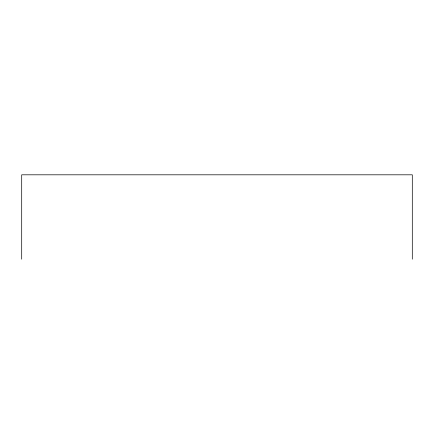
<?xml version="1.0" encoding="UTF-8"?>
<svg xmlns="http://www.w3.org/2000/svg" width="434" height="434" viewBox="0 0 434 434"><rect width="100%" height="100%" fill="white"/><g stroke="black" fill="none" stroke-linecap="round" stroke-linejoin="round"><path stroke-width="0.65" d="M412.3 259.19L412.3 174.81L21.7 174.81L21.7 259.19"/></g></svg>
